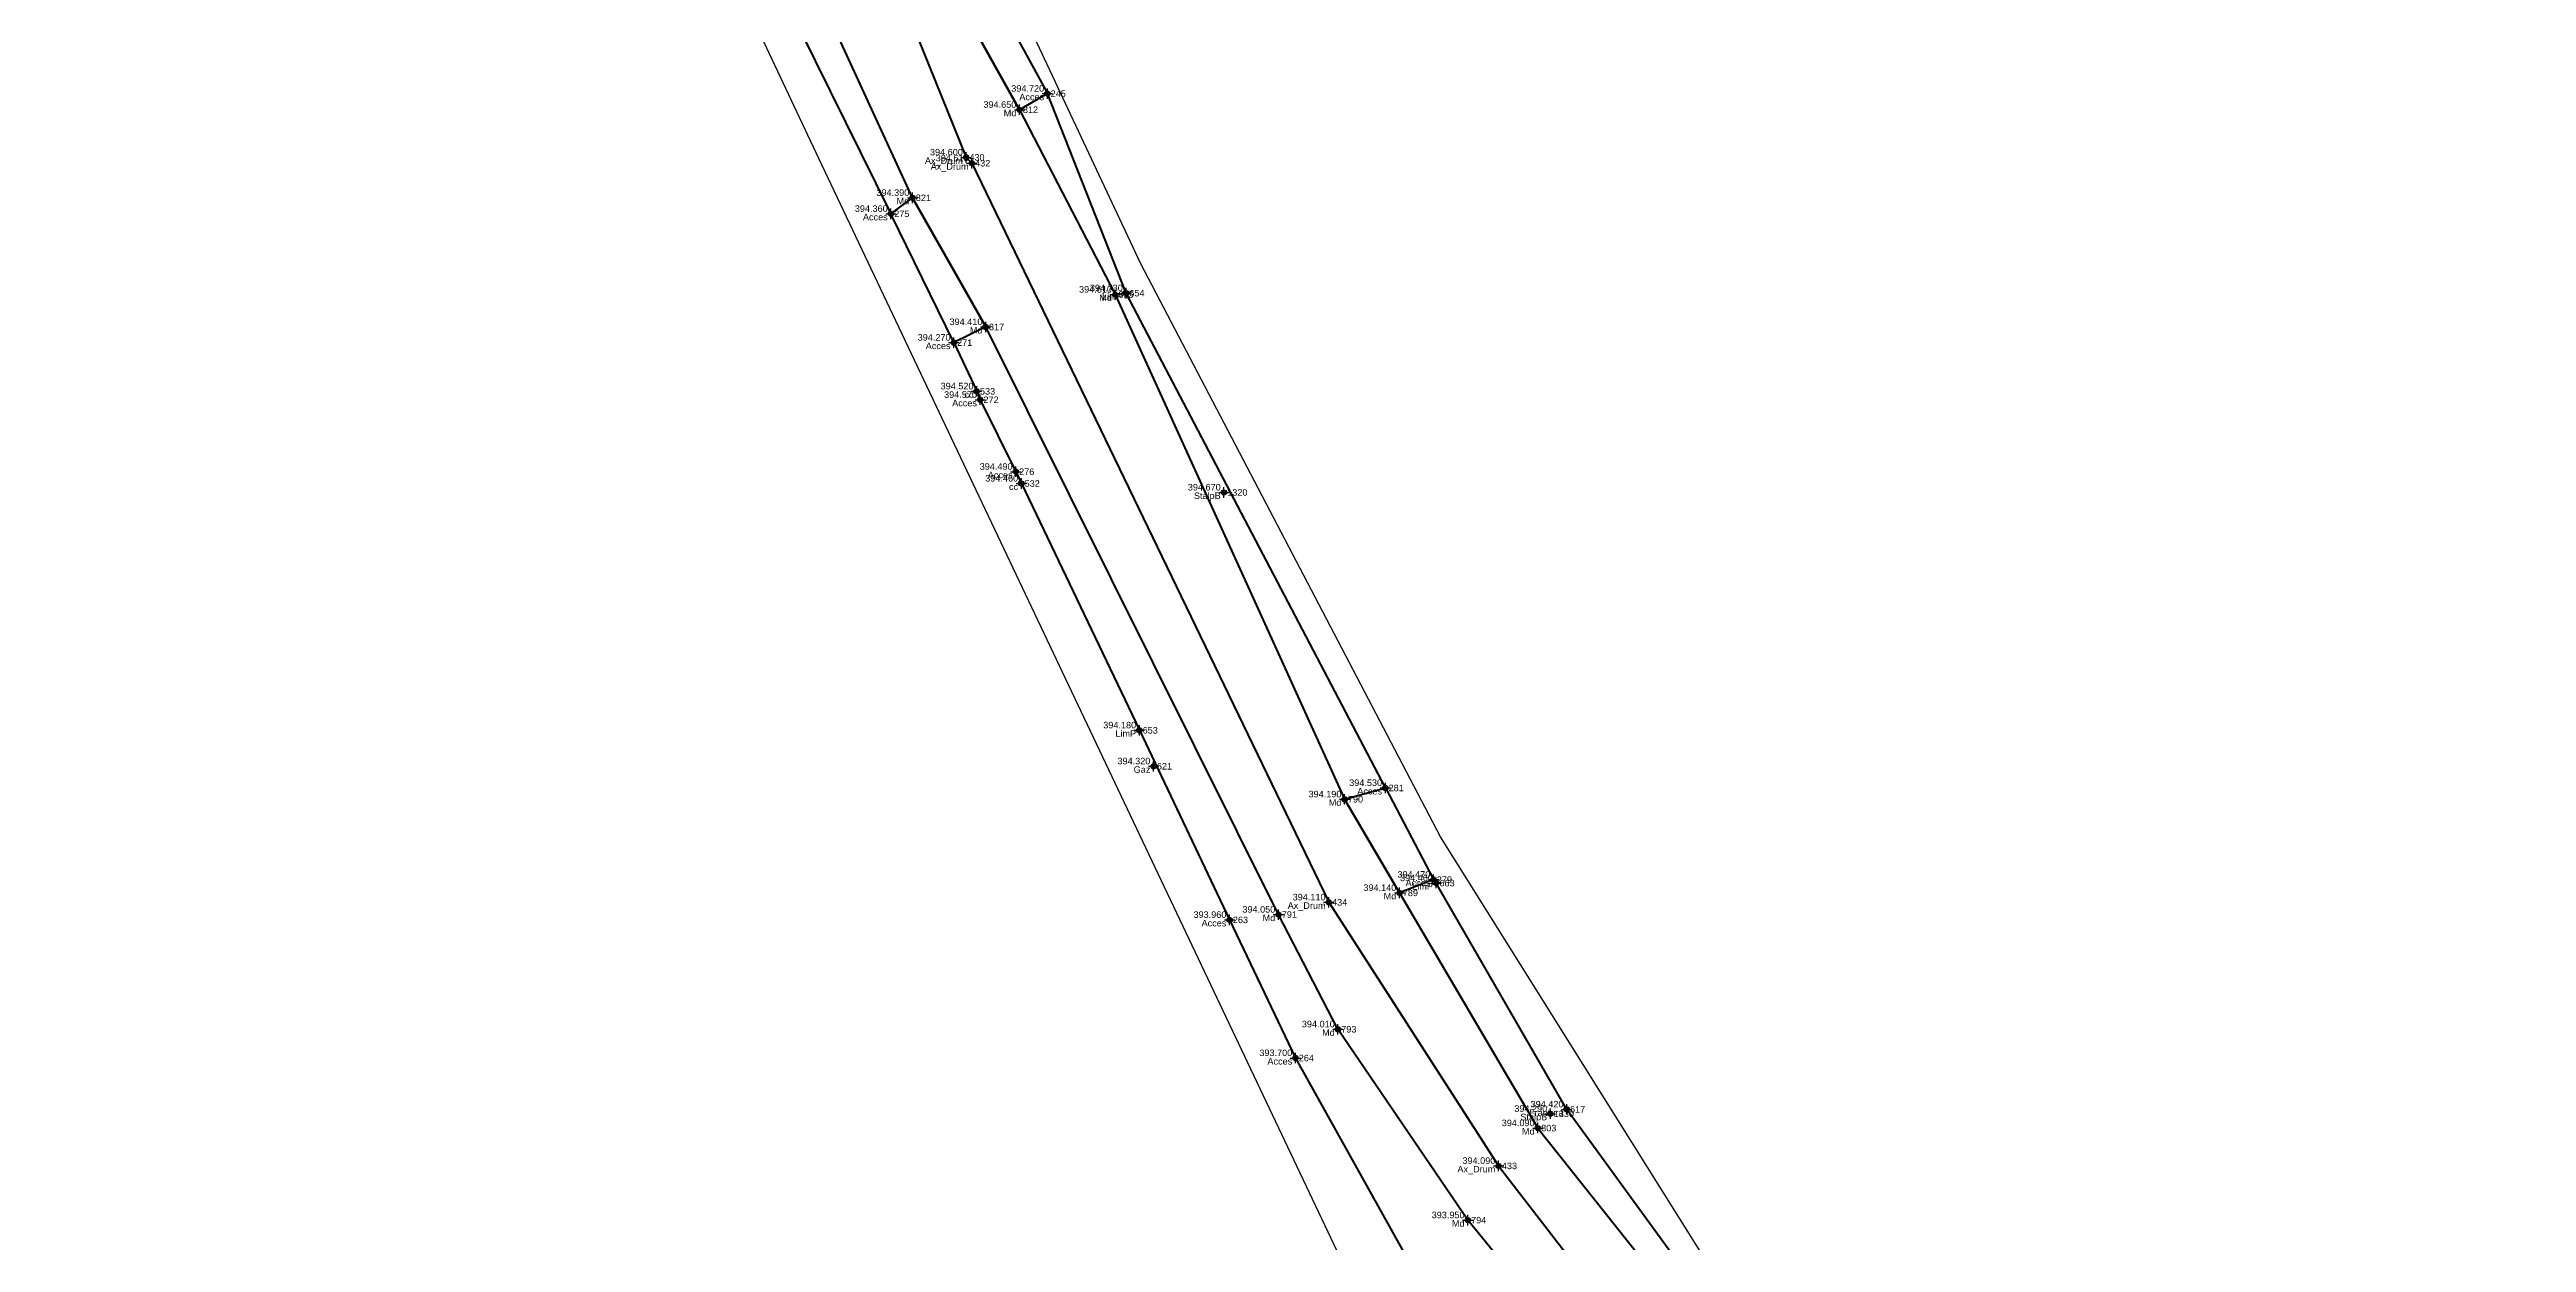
# Model space of a CAD drawing. Extents: x 396921 to 401273, y 555385 to 556691.
# Drawn here: x 401066.7 to 401161.7, y 555867.4 to 555913.1 of the extents above; entities that cross this region are included whole.
import ezdxf
from ezdxf.enums import TextEntityAlignment as Align

# ---------------------------------------------------------------- set-up
doc = ezdxf.new("R2010")
doc.units = 0
doc.header["$PDMODE"] = 34
doc.header["$PDSIZE"] = 0.2
for name, color, linetype in [('Boundary', 30, 'Continuous'), ('TOPO_CERC', 1, 'Continuous'), ('TOPO_CODE', 7, 'Continuous'), ('TOPO_ELEVATION', 7, 'Continuous'), ('TOPO_POINT_ID', 7, 'Continuous'), ('TOPO_POINTS', 7, 'Continuous'), ('TOPO_SYMBOL', 1, 'Continuous')]:
    doc.layers.add(name, color=color, linetype=linetype)
doc.layers.add('RO-LINES-LIN', color=7, linetype='Continuous', lineweight=25)
doc.styles.get("Standard").update_dxf_attribs({"font": 'arial.ttf'})

# ---------------------------------------------------------------- blocks, each defined once
blk = doc.blocks.new('PUNCTOPO')
at = {"layer": 'TOPO_CERC'}
blk.add_circle((0, 0), 0.25, dxfattribs=at)
at = {"layer": 'TOPO_SYMBOL'}
blk.add_point((0, 0), dxfattribs=at)

msp = doc.modelspace()

# ---------------------------------------------------------------- linework, layer by layer
at = {"layer": 'Boundary'}
for points in [[(401203.874, 555645.13), (401209.728, 555673.741), (401217.424, 555713.995), (401218.205, 555734.933), (401215.864, 555770.641), (401204.67, 555802.829), (401194.522, 555814.273), (401170.976, 555825.067), (401152.3, 555833.443), (401140.852, 555840.726), (401130.055, 555837.475), (401115.875, 555867.516), (401096.203, 555908.961), (401085.796, 555931.07)], [(401215.918, 555634.989), (401234.326, 555668.538), (401221.327, 555675.282), (401230.153, 555728.942), (401229.198, 555752.787), (401222.996, 555785.116), (401220.295, 555795.543), (401226.098, 555797.551), (401225.764, 555804.692), (401212.467, 555810.751), (401201.306, 555822.466), (401200.77, 555830.962), (401193.793, 555839.665), (401186.508, 555830.222), (401154.929, 555844.618), (401141.067, 555854.573), (401131.682, 555864.387), (401120.061, 555882.929), (401108.572, 555904.924), (401102.573, 555917.669)]]:
    msp.add_lwpolyline(points, dxfattribs=at)
at = {"layer": 'RO-LINES-LIN', "lineweight": 100}
for points in [[(401066.683, 556001.972, 392.09), (401067.904, 555995.674, 392.94), (401069.542, 555988.007, 392.95), (401071.394, 555977.975, 393.61), (401073.637, 555969.649, 393.75), (401075.332, 555963.754, 393.67), (401075.715, 555962.829, 393.67), (401076.835, 555958.155, 393.5), (401078.394, 555952.967, 393.51), (401078.524, 555952.611, 393.66), (401084.023, 555938.925, 393.69), (401086.137, 555934.215, 393.84), (401088.524, 555927.99, 394.16), (401098.977, 555906.838, 394.36)], [(401076.797, 555970.993, 393.59), (401101.861, 555909.005, 394.6), (401102.081, 555908.78, 394.61), (401115.781, 555880.413, 394.11), (401122.297, 555870.298, 394.09), (401130.485, 555859.699, 394.19), (401138.801, 555851.561, 394.26), (401154.703, 555839.7, 394.31), (401190.346, 555822.615, 395.19), (401196.455, 555820.39, 395.29), (401200.906, 555817.879, 394.64), (401210.502, 555806.124, 395.9), (401220.221, 555772.266, 396.09), (401223.216, 555750.54, 395.51), (401223.793, 555730.001, 395.05), (401223.106, 555717.637, 395.05), (401219.226, 555695.164, 395.14), (401216.484, 555676.594, 395.35), (401214.159, 555661.389, 395.68), (401208.976, 555638.929, 394.33)], [(401218.627, 555771.902, 396.03), (401210.026, 555802.767, 395.88), (401207.303, 555807.65, 395.62), (401199.467, 555816.444, 394.49), (401195.796, 555818.581, 395.16), (401194.593, 555819.006, 395.13), (401190.014, 555820.723, 395.07), (401176.838, 555825.738, 394.68), (401171.154, 555828.366, 394.55), (401154.029, 555837.933, 394.26), (401148.756, 555841.432, 394.27), (401137.191, 555850.168, 394.23), (401129.289, 555858.188, 394.15), (401121.116, 555868.215, 393.95), (401116.133, 555875.541, 394.01), (401113.851, 555879.943, 394.05), (401102.611, 555902.495, 394.41), (401099.805, 555907.453, 394.39), (401087.417, 555934.372, 393.99)], [(401102.469, 555916.079, 394.73), (401104.98, 555911.45, 394.72), (401103.913, 555910.832, 394.65), (401101.384, 555915.339, 394.6), (401102.469, 555916.079, 394.73)], [(401101.384, 555915.339, 394.6), (401103.913, 555910.832, 394.65), (401107.582, 555903.739, 394.61), (401116.389, 555884.367, 394.19), (401118.496, 555880.776, 394.14), (401123.805, 555871.748, 394.09), (401131.998, 555861.431, 394.17), (401140.105, 555853.076, 394.27), (401147.238, 555847.222, 394.35), (401150.587, 555844.858, 394.32), (401155.184, 555841.775, 394.34), (401182.65, 555827.63, 394.89), (401188.323, 555826.865, 395.13), (401192.074, 555829.853, 395.46), (401194.367, 555834.691, 395.86)], [(401107.998, 555903.793, 394.73), (401104.98, 555911.45, 394.72)], [(401098.977, 555906.838, 394.36), (401099.805, 555907.453, 394.39), (401102.611, 555902.495, 394.41), (401101.388, 555901.895, 394.27), (401098.977, 555906.838, 394.36)], [(401117.95, 555884.803, 394.53), (401107.998, 555903.793, 394.73)], [(401101.388, 555901.895, 394.27), (401102.268, 555900.027, 394.52), (401102.402, 555899.701, 394.57), (401103.77, 555896.941, 394.49), (401103.981, 555896.488, 394.46), (401108.511, 555887.015, 394.18), (401111.974, 555879.74, 393.96), (401114.502, 555874.437, 393.7), (401118.97, 555866.427, 393.79), (401122.093, 555860.488, 393.05), (401124.321, 555855.58, 392.72), (401124.435, 555855.352, 392.69), (401127.44, 555849.432, 392.13), (401129.742, 555844.869, 392.06), (401130.466, 555843.55, 391.76)], [(401116.389, 555884.367, 394.19), (401117.95, 555884.803, 394.53), (401119.801, 555881.285, 394.47), (401118.496, 555880.776, 394.14), (401116.389, 555884.367, 394.19)], [(401119.902, 555881.151, 394.46), (401119.801, 555881.285, 394.47)], [(401147.666, 555848.152, 394.6), (401140.586, 555853.549, 394.47), (401132.49, 555862.046, 394.33), (401124.912, 555872.467, 394.42), (401119.902, 555881.151, 394.46)]]:
    msp.add_polyline3d(points, dxfattribs=at)

# ---------------------------------------------------------------- block references
at = {"layer": 'TOPO_POINTS'}
ref = msp.add_blockref('PUNCTOPO', (401103.913, 555910.832, 394.65), dxfattribs=dict(at, xscale=0.25, yscale=0.25, zscale=0.25))
ref.add_attrib('POINT', '812', dxfattribs={"layer": 'TOPO_POINT_ID', "height": 0.25}).set_placement((401104.038, 555910.832, 394.65), align=Align.MIDDLE_LEFT)
ref.add_attrib('ELEVATION', '394.650', dxfattribs={"layer": 'TOPO_ELEVATION', "height": 0.25}).set_placement((401103.788, 555910.832, 394.65), align=Align.BOTTOM_RIGHT)
ref.add_attrib('CODE', 'Md', dxfattribs={"layer": 'TOPO_CODE', "height": 0.25}).set_placement((401103.788, 555910.832, 394.65), align=Align.TOP_RIGHT)
ref = msp.add_blockref('PUNCTOPO', (401104.98, 555911.45, 394.72), dxfattribs=dict(at, xscale=0.25, yscale=0.25, zscale=0.25))
ref.add_attrib('POINT', '245', dxfattribs={"layer": 'TOPO_POINT_ID', "height": 0.25}).set_placement((401105.105, 555911.45, 394.72), align=Align.MIDDLE_LEFT)
ref.add_attrib('ELEVATION', '394.720', dxfattribs={"layer": 'TOPO_ELEVATION', "height": 0.25}).set_placement((401104.855, 555911.45, 394.72), align=Align.BOTTOM_RIGHT)
ref.add_attrib('CODE', 'Acces', dxfattribs={"layer": 'TOPO_CODE', "height": 0.25}).set_placement((401104.855, 555911.45, 394.72), align=Align.TOP_RIGHT)
ref = msp.add_blockref('PUNCTOPO', (401101.861, 555909.005, 394.6), dxfattribs=dict(at, xscale=0.25, yscale=0.25, zscale=0.25))
ref.add_attrib('POINT', '430', dxfattribs={"layer": 'TOPO_POINT_ID', "height": 0.25}).set_placement((401101.986, 555909.005, 394.6), align=Align.MIDDLE_LEFT)
ref.add_attrib('ELEVATION', '394.600', dxfattribs={"layer": 'TOPO_ELEVATION', "height": 0.25}).set_placement((401101.736, 555909.005, 394.6), align=Align.BOTTOM_RIGHT)
ref.add_attrib('CODE', 'Ax_Drum', dxfattribs={"layer": 'TOPO_CODE', "height": 0.25}).set_placement((401101.736, 555909.005, 394.6), align=Align.TOP_RIGHT)
ref = msp.add_blockref('PUNCTOPO', (401102.081, 555908.78, 394.61), dxfattribs=dict(at, xscale=0.25, yscale=0.25, zscale=0.25))
ref.add_attrib('POINT', '432', dxfattribs={"layer": 'TOPO_POINT_ID', "height": 0.25}).set_placement((401102.206, 555908.78, 394.61), align=Align.MIDDLE_LEFT)
ref.add_attrib('ELEVATION', '394.610', dxfattribs={"layer": 'TOPO_ELEVATION', "height": 0.25}).set_placement((401101.956, 555908.78, 394.61), align=Align.BOTTOM_RIGHT)
ref.add_attrib('CODE', 'Ax_Drum', dxfattribs={"layer": 'TOPO_CODE', "height": 0.25}).set_placement((401101.956, 555908.78, 394.61), align=Align.TOP_RIGHT)
ref = msp.add_blockref('PUNCTOPO', (401099.805, 555907.453, 394.39), dxfattribs=dict(at, xscale=0.25, yscale=0.25, zscale=0.25))
ref.add_attrib('POINT', '821', dxfattribs={"layer": 'TOPO_POINT_ID', "height": 0.25}).set_placement((401099.93, 555907.453, 394.39), align=Align.MIDDLE_LEFT)
ref.add_attrib('ELEVATION', '394.390', dxfattribs={"layer": 'TOPO_ELEVATION', "height": 0.25}).set_placement((401099.68, 555907.453, 394.39), align=Align.BOTTOM_RIGHT)
ref.add_attrib('CODE', 'Md', dxfattribs={"layer": 'TOPO_CODE', "height": 0.25}).set_placement((401099.68, 555907.453, 394.39), align=Align.TOP_RIGHT)
ref = msp.add_blockref('PUNCTOPO', (401098.977, 555906.838, 394.36), dxfattribs=dict(at, xscale=0.25, yscale=0.25, zscale=0.25))
ref.add_attrib('POINT', '275', dxfattribs={"layer": 'TOPO_POINT_ID', "height": 0.25}).set_placement((401099.102, 555906.838, 394.36), align=Align.MIDDLE_LEFT)
ref.add_attrib('ELEVATION', '394.360', dxfattribs={"layer": 'TOPO_ELEVATION', "height": 0.25}).set_placement((401098.852, 555906.838, 394.36), align=Align.BOTTOM_RIGHT)
ref.add_attrib('CODE', 'Acces', dxfattribs={"layer": 'TOPO_CODE', "height": 0.25}).set_placement((401098.852, 555906.838, 394.36), align=Align.TOP_RIGHT)
ref = msp.add_blockref('PUNCTOPO', (401107.582, 555903.739, 394.61), dxfattribs=dict(at, xscale=0.25, yscale=0.25, zscale=0.25))
ref.add_attrib('POINT', '825', dxfattribs={"layer": 'TOPO_POINT_ID', "height": 0.25}).set_placement((401107.707, 555903.739, 394.61), align=Align.MIDDLE_LEFT)
ref.add_attrib('ELEVATION', '394.610', dxfattribs={"layer": 'TOPO_ELEVATION', "height": 0.25}).set_placement((401107.457, 555903.739, 394.61), align=Align.BOTTOM_RIGHT)
ref.add_attrib('CODE', 'Md', dxfattribs={"layer": 'TOPO_CODE', "height": 0.25}).set_placement((401107.457, 555903.739, 394.61), align=Align.TOP_RIGHT)
ref = msp.add_blockref('PUNCTOPO', (401107.998, 555903.793, 394.73), dxfattribs=dict(at, xscale=0.25, yscale=0.25, zscale=0.25))
ref.add_attrib('POINT', '654', dxfattribs={"layer": 'TOPO_POINT_ID', "height": 0.25}).set_placement((401108.123, 555903.793, 394.73), align=Align.MIDDLE_LEFT)
ref.add_attrib('ELEVATION', '394.730', dxfattribs={"layer": 'TOPO_ELEVATION', "height": 0.25}).set_placement((401107.873, 555903.793, 394.73), align=Align.BOTTOM_RIGHT)
ref.add_attrib('CODE', 'LimP', dxfattribs={"layer": 'TOPO_CODE', "height": 0.25}).set_placement((401107.873, 555903.793, 394.73), align=Align.TOP_RIGHT)
ref = msp.add_blockref('PUNCTOPO', (401102.611, 555902.495, 394.41), dxfattribs=dict(at, xscale=0.25, yscale=0.25, zscale=0.25))
ref.add_attrib('POINT', '817', dxfattribs={"layer": 'TOPO_POINT_ID', "height": 0.25}).set_placement((401102.736, 555902.495, 394.41), align=Align.MIDDLE_LEFT)
ref.add_attrib('ELEVATION', '394.410', dxfattribs={"layer": 'TOPO_ELEVATION', "height": 0.25}).set_placement((401102.486, 555902.495, 394.41), align=Align.BOTTOM_RIGHT)
ref.add_attrib('CODE', 'Md', dxfattribs={"layer": 'TOPO_CODE', "height": 0.25}).set_placement((401102.486, 555902.495, 394.41), align=Align.TOP_RIGHT)
ref = msp.add_blockref('PUNCTOPO', (401101.388, 555901.895, 394.27), dxfattribs=dict(at, xscale=0.25, yscale=0.25, zscale=0.25))
ref.add_attrib('POINT', '271', dxfattribs={"layer": 'TOPO_POINT_ID', "height": 0.25}).set_placement((401101.513, 555901.895, 394.27), align=Align.MIDDLE_LEFT)
ref.add_attrib('ELEVATION', '394.270', dxfattribs={"layer": 'TOPO_ELEVATION', "height": 0.25}).set_placement((401101.263, 555901.895, 394.27), align=Align.BOTTOM_RIGHT)
ref.add_attrib('CODE', 'Acces', dxfattribs={"layer": 'TOPO_CODE', "height": 0.25}).set_placement((401101.263, 555901.895, 394.27), align=Align.TOP_RIGHT)
ref = msp.add_blockref('PUNCTOPO', (401102.268, 555900.027, 394.52), dxfattribs=dict(at, xscale=0.25, yscale=0.25, zscale=0.25))
ref.add_attrib('POINT', '533', dxfattribs={"layer": 'TOPO_POINT_ID', "height": 0.25}).set_placement((401102.393, 555900.027, 394.52), align=Align.MIDDLE_LEFT)
ref.add_attrib('ELEVATION', '394.520', dxfattribs={"layer": 'TOPO_ELEVATION', "height": 0.25}).set_placement((401102.143, 555900.027, 394.52), align=Align.BOTTOM_RIGHT)
ref.add_attrib('CODE', 'cc', dxfattribs={"layer": 'TOPO_CODE', "height": 0.25}).set_placement((401102.143, 555900.027, 394.52), align=Align.TOP_RIGHT)
ref = msp.add_blockref('PUNCTOPO', (401102.402, 555899.701, 394.57), dxfattribs=dict(at, xscale=0.25, yscale=0.25, zscale=0.25))
ref.add_attrib('POINT', '272', dxfattribs={"layer": 'TOPO_POINT_ID', "height": 0.25}).set_placement((401102.527, 555899.701, 394.57), align=Align.MIDDLE_LEFT)
ref.add_attrib('ELEVATION', '394.570', dxfattribs={"layer": 'TOPO_ELEVATION', "height": 0.25}).set_placement((401102.277, 555899.701, 394.57), align=Align.BOTTOM_RIGHT)
ref.add_attrib('CODE', 'Acces', dxfattribs={"layer": 'TOPO_CODE', "height": 0.25}).set_placement((401102.277, 555899.701, 394.57), align=Align.TOP_RIGHT)
ref = msp.add_blockref('PUNCTOPO', (401103.77, 555896.941, 394.49), dxfattribs=dict(at, xscale=0.25, yscale=0.25, zscale=0.25))
ref.add_attrib('POINT', '276', dxfattribs={"layer": 'TOPO_POINT_ID', "height": 0.25}).set_placement((401103.895, 555896.941, 394.49), align=Align.MIDDLE_LEFT)
ref.add_attrib('ELEVATION', '394.490', dxfattribs={"layer": 'TOPO_ELEVATION', "height": 0.25}).set_placement((401103.645, 555896.941, 394.49), align=Align.BOTTOM_RIGHT)
ref.add_attrib('CODE', 'Acces', dxfattribs={"layer": 'TOPO_CODE', "height": 0.25}).set_placement((401103.645, 555896.941, 394.49), align=Align.TOP_RIGHT)
ref = msp.add_blockref('PUNCTOPO', (401103.981, 555896.488, 394.46), dxfattribs=dict(at, xscale=0.25, yscale=0.25, zscale=0.25))
ref.add_attrib('POINT', '532', dxfattribs={"layer": 'TOPO_POINT_ID', "height": 0.25}).set_placement((401104.106, 555896.488, 394.46), align=Align.MIDDLE_LEFT)
ref.add_attrib('ELEVATION', '394.460', dxfattribs={"layer": 'TOPO_ELEVATION', "height": 0.25}).set_placement((401103.856, 555896.488, 394.46), align=Align.BOTTOM_RIGHT)
ref.add_attrib('CODE', 'cc', dxfattribs={"layer": 'TOPO_CODE', "height": 0.25}).set_placement((401103.856, 555896.488, 394.46), align=Align.TOP_RIGHT)
ref = msp.add_blockref('PUNCTOPO', (401111.757, 555896.144, 394.67), dxfattribs=dict(at, xscale=0.25, yscale=0.25, zscale=0.25))
ref.add_attrib('POINT', '1320', dxfattribs={"layer": 'TOPO_POINT_ID', "height": 0.25}).set_placement((401111.882, 555896.144, 394.67), align=Align.MIDDLE_LEFT)
ref.add_attrib('ELEVATION', '394.670', dxfattribs={"layer": 'TOPO_ELEVATION', "height": 0.25}).set_placement((401111.632, 555896.144, 394.67), align=Align.BOTTOM_RIGHT)
ref.add_attrib('CODE', 'StalpB', dxfattribs={"layer": 'TOPO_CODE', "height": 0.25}).set_placement((401111.632, 555896.144, 394.67), align=Align.TOP_RIGHT)
ref = msp.add_blockref('PUNCTOPO', (401108.511, 555887.015, 394.18), dxfattribs=dict(at, xscale=0.25, yscale=0.25, zscale=0.25))
ref.add_attrib('POINT', '653', dxfattribs={"layer": 'TOPO_POINT_ID', "height": 0.25}).set_placement((401108.636, 555887.015, 394.18), align=Align.MIDDLE_LEFT)
ref.add_attrib('ELEVATION', '394.180', dxfattribs={"layer": 'TOPO_ELEVATION', "height": 0.25}).set_placement((401108.386, 555887.015, 394.18), align=Align.BOTTOM_RIGHT)
ref.add_attrib('CODE', 'LimP', dxfattribs={"layer": 'TOPO_CODE', "height": 0.25}).set_placement((401108.386, 555887.015, 394.18), align=Align.TOP_RIGHT)
ref = msp.add_blockref('PUNCTOPO', (401109.057, 555885.635, 394.32), dxfattribs=dict(at, xscale=0.25, yscale=0.25, zscale=0.25))
ref.add_attrib('POINT', '621', dxfattribs={"layer": 'TOPO_POINT_ID', "height": 0.25}).set_placement((401109.182, 555885.635, 394.32), align=Align.MIDDLE_LEFT)
ref.add_attrib('ELEVATION', '394.320', dxfattribs={"layer": 'TOPO_ELEVATION', "height": 0.25}).set_placement((401108.932, 555885.635, 394.32), align=Align.BOTTOM_RIGHT)
ref.add_attrib('CODE', 'Gaz', dxfattribs={"layer": 'TOPO_CODE', "height": 0.25}).set_placement((401108.932, 555885.635, 394.32), align=Align.TOP_RIGHT)
ref = msp.add_blockref('PUNCTOPO', (401116.389, 555884.367, 394.19), dxfattribs=dict(at, xscale=0.25, yscale=0.25, zscale=0.25))
ref.add_attrib('POINT', '790', dxfattribs={"layer": 'TOPO_POINT_ID', "height": 0.25}).set_placement((401116.514, 555884.367, 394.19), align=Align.MIDDLE_LEFT)
ref.add_attrib('ELEVATION', '394.190', dxfattribs={"layer": 'TOPO_ELEVATION', "height": 0.25}).set_placement((401116.264, 555884.367, 394.19), align=Align.BOTTOM_RIGHT)
ref.add_attrib('CODE', 'Md', dxfattribs={"layer": 'TOPO_CODE', "height": 0.25}).set_placement((401116.264, 555884.367, 394.19), align=Align.TOP_RIGHT)
ref = msp.add_blockref('PUNCTOPO', (401117.95, 555884.803, 394.53), dxfattribs=dict(at, xscale=0.25, yscale=0.25, zscale=0.25))
ref.add_attrib('POINT', '281', dxfattribs={"layer": 'TOPO_POINT_ID', "height": 0.25}).set_placement((401118.075, 555884.803, 394.53), align=Align.MIDDLE_LEFT)
ref.add_attrib('ELEVATION', '394.530', dxfattribs={"layer": 'TOPO_ELEVATION', "height": 0.25}).set_placement((401117.825, 555884.803, 394.53), align=Align.BOTTOM_RIGHT)
ref.add_attrib('CODE', 'Acces', dxfattribs={"layer": 'TOPO_CODE', "height": 0.25}).set_placement((401117.825, 555884.803, 394.53), align=Align.TOP_RIGHT)
ref = msp.add_blockref('PUNCTOPO', (401115.781, 555880.413, 394.11), dxfattribs=dict(at, xscale=0.25, yscale=0.25, zscale=0.25))
ref.add_attrib('POINT', '434', dxfattribs={"layer": 'TOPO_POINT_ID', "height": 0.25}).set_placement((401115.906, 555880.413, 394.11), align=Align.MIDDLE_LEFT)
ref.add_attrib('ELEVATION', '394.110', dxfattribs={"layer": 'TOPO_ELEVATION', "height": 0.25}).set_placement((401115.656, 555880.413, 394.11), align=Align.BOTTOM_RIGHT)
ref.add_attrib('CODE', 'Ax_Drum', dxfattribs={"layer": 'TOPO_CODE', "height": 0.25}).set_placement((401115.656, 555880.413, 394.11), align=Align.TOP_RIGHT)
ref = msp.add_blockref('PUNCTOPO', (401118.496, 555880.776, 394.14), dxfattribs=dict(at, xscale=0.25, yscale=0.25, zscale=0.25))
ref.add_attrib('POINT', '789', dxfattribs={"layer": 'TOPO_POINT_ID', "height": 0.25}).set_placement((401118.621, 555880.776, 394.14), align=Align.MIDDLE_LEFT)
ref.add_attrib('ELEVATION', '394.140', dxfattribs={"layer": 'TOPO_ELEVATION', "height": 0.25}).set_placement((401118.371, 555880.776, 394.14), align=Align.BOTTOM_RIGHT)
ref.add_attrib('CODE', 'Md', dxfattribs={"layer": 'TOPO_CODE', "height": 0.25}).set_placement((401118.371, 555880.776, 394.14), align=Align.TOP_RIGHT)
ref = msp.add_blockref('PUNCTOPO', (401119.801, 555881.285, 394.47), dxfattribs=dict(at, xscale=0.25, yscale=0.25, zscale=0.25))
ref.add_attrib('POINT', '279', dxfattribs={"layer": 'TOPO_POINT_ID', "height": 0.25}).set_placement((401119.926, 555881.285, 394.47), align=Align.MIDDLE_LEFT)
ref.add_attrib('ELEVATION', '394.470', dxfattribs={"layer": 'TOPO_ELEVATION', "height": 0.25}).set_placement((401119.676, 555881.285, 394.47), align=Align.BOTTOM_RIGHT)
ref.add_attrib('CODE', 'Acces', dxfattribs={"layer": 'TOPO_CODE', "height": 0.25}).set_placement((401119.676, 555881.285, 394.47), align=Align.TOP_RIGHT)
ref = msp.add_blockref('PUNCTOPO', (401119.902, 555881.151, 394.46), dxfattribs=dict(at, xscale=0.25, yscale=0.25, zscale=0.25))
ref.add_attrib('POINT', '663', dxfattribs={"layer": 'TOPO_POINT_ID', "height": 0.25}).set_placement((401120.027, 555881.151, 394.46), align=Align.MIDDLE_LEFT)
ref.add_attrib('ELEVATION', '394.460', dxfattribs={"layer": 'TOPO_ELEVATION', "height": 0.25}).set_placement((401119.777, 555881.151, 394.46), align=Align.BOTTOM_RIGHT)
ref.add_attrib('CODE', 'LimP', dxfattribs={"layer": 'TOPO_CODE', "height": 0.25}).set_placement((401119.777, 555881.151, 394.46), align=Align.TOP_RIGHT)
ref = msp.add_blockref('PUNCTOPO', (401111.974, 555879.74, 393.96), dxfattribs=dict(at, xscale=0.25, yscale=0.25, zscale=0.25))
ref.add_attrib('POINT', '263', dxfattribs={"layer": 'TOPO_POINT_ID', "height": 0.25}).set_placement((401112.099, 555879.74, 393.96), align=Align.MIDDLE_LEFT)
ref.add_attrib('ELEVATION', '393.960', dxfattribs={"layer": 'TOPO_ELEVATION', "height": 0.25}).set_placement((401111.849, 555879.74, 393.96), align=Align.BOTTOM_RIGHT)
ref.add_attrib('CODE', 'Acces', dxfattribs={"layer": 'TOPO_CODE', "height": 0.25}).set_placement((401111.849, 555879.74, 393.96), align=Align.TOP_RIGHT)
ref = msp.add_blockref('PUNCTOPO', (401113.851, 555879.943, 394.05), dxfattribs=dict(at, xscale=0.25, yscale=0.25, zscale=0.25))
ref.add_attrib('POINT', '791', dxfattribs={"layer": 'TOPO_POINT_ID', "height": 0.25}).set_placement((401113.976, 555879.943, 394.05), align=Align.MIDDLE_LEFT)
ref.add_attrib('ELEVATION', '394.050', dxfattribs={"layer": 'TOPO_ELEVATION', "height": 0.25}).set_placement((401113.726, 555879.943, 394.05), align=Align.BOTTOM_RIGHT)
ref.add_attrib('CODE', 'Md', dxfattribs={"layer": 'TOPO_CODE', "height": 0.25}).set_placement((401113.726, 555879.943, 394.05), align=Align.TOP_RIGHT)
ref = msp.add_blockref('PUNCTOPO', (401116.133, 555875.541, 394.01), dxfattribs=dict(at, xscale=0.25, yscale=0.25, zscale=0.25))
ref.add_attrib('POINT', '793', dxfattribs={"layer": 'TOPO_POINT_ID', "height": 0.25}).set_placement((401116.258, 555875.541, 394.01), align=Align.MIDDLE_LEFT)
ref.add_attrib('ELEVATION', '394.010', dxfattribs={"layer": 'TOPO_ELEVATION', "height": 0.25}).set_placement((401116.008, 555875.541, 394.01), align=Align.BOTTOM_RIGHT)
ref.add_attrib('CODE', 'Md', dxfattribs={"layer": 'TOPO_CODE', "height": 0.25}).set_placement((401116.008, 555875.541, 394.01), align=Align.TOP_RIGHT)
ref = msp.add_blockref('PUNCTOPO', (401114.502, 555874.437, 393.7), dxfattribs=dict(at, xscale=0.25, yscale=0.25, zscale=0.25))
ref.add_attrib('POINT', '264', dxfattribs={"layer": 'TOPO_POINT_ID', "height": 0.25}).set_placement((401114.627, 555874.437, 393.7), align=Align.MIDDLE_LEFT)
ref.add_attrib('ELEVATION', '393.700', dxfattribs={"layer": 'TOPO_ELEVATION', "height": 0.25}).set_placement((401114.377, 555874.437, 393.7), align=Align.BOTTOM_RIGHT)
ref.add_attrib('CODE', 'Acces', dxfattribs={"layer": 'TOPO_CODE', "height": 0.25}).set_placement((401114.377, 555874.437, 393.7), align=Align.TOP_RIGHT)
ref = msp.add_blockref('PUNCTOPO', (401124.287, 555872.298, 394.29), dxfattribs=dict(at, xscale=0.25, yscale=0.25, zscale=0.25))
ref.add_attrib('POINT', '1330', dxfattribs={"layer": 'TOPO_POINT_ID', "height": 0.25}).set_placement((401124.412, 555872.298, 394.29), align=Align.MIDDLE_LEFT)
ref.add_attrib('ELEVATION', '394.290', dxfattribs={"layer": 'TOPO_ELEVATION', "height": 0.25}).set_placement((401124.162, 555872.298, 394.29), align=Align.BOTTOM_RIGHT)
ref.add_attrib('CODE', 'StalpB', dxfattribs={"layer": 'TOPO_CODE', "height": 0.25}).set_placement((401124.162, 555872.298, 394.29), align=Align.TOP_RIGHT)
ref = msp.add_blockref('PUNCTOPO', (401124.912, 555872.467, 394.42), dxfattribs=dict(at, xscale=0.25, yscale=0.25, zscale=0.25))
ref.add_attrib('POINT', '617', dxfattribs={"layer": 'TOPO_POINT_ID', "height": 0.25}).set_placement((401125.037, 555872.467, 394.42), align=Align.MIDDLE_LEFT)
ref.add_attrib('ELEVATION', '394.420', dxfattribs={"layer": 'TOPO_ELEVATION', "height": 0.25}).set_placement((401124.787, 555872.467, 394.42), align=Align.BOTTOM_RIGHT)
ref.add_attrib('CODE', 'Frantura', dxfattribs={"layer": 'TOPO_CODE', "height": 0.25}).set_placement((401124.787, 555872.467, 394.42), align=Align.TOP_RIGHT)
ref = msp.add_blockref('PUNCTOPO', (401123.805, 555871.748, 394.09), dxfattribs=dict(at, xscale=0.25, yscale=0.25, zscale=0.25))
ref.add_attrib('POINT', '803', dxfattribs={"layer": 'TOPO_POINT_ID', "height": 0.25}).set_placement((401123.93, 555871.748, 394.09), align=Align.MIDDLE_LEFT)
ref.add_attrib('ELEVATION', '394.090', dxfattribs={"layer": 'TOPO_ELEVATION', "height": 0.25}).set_placement((401123.68, 555871.748, 394.09), align=Align.BOTTOM_RIGHT)
ref.add_attrib('CODE', 'Md', dxfattribs={"layer": 'TOPO_CODE', "height": 0.25}).set_placement((401123.68, 555871.748, 394.09), align=Align.TOP_RIGHT)
ref = msp.add_blockref('PUNCTOPO', (401122.297, 555870.298, 394.09), dxfattribs=dict(at, xscale=0.25, yscale=0.25, zscale=0.25))
ref.add_attrib('POINT', '433', dxfattribs={"layer": 'TOPO_POINT_ID', "height": 0.25}).set_placement((401122.422, 555870.298, 394.09), align=Align.MIDDLE_LEFT)
ref.add_attrib('ELEVATION', '394.090', dxfattribs={"layer": 'TOPO_ELEVATION', "height": 0.25}).set_placement((401122.172, 555870.298, 394.09), align=Align.BOTTOM_RIGHT)
ref.add_attrib('CODE', 'Ax_Drum', dxfattribs={"layer": 'TOPO_CODE', "height": 0.25}).set_placement((401122.172, 555870.298, 394.09), align=Align.TOP_RIGHT)
ref = msp.add_blockref('PUNCTOPO', (401121.116, 555868.215, 393.95), dxfattribs=dict(at, xscale=0.25, yscale=0.25, zscale=0.25))
ref.add_attrib('POINT', '794', dxfattribs={"layer": 'TOPO_POINT_ID', "height": 0.25}).set_placement((401121.241, 555868.215, 393.95), align=Align.MIDDLE_LEFT)
ref.add_attrib('ELEVATION', '393.950', dxfattribs={"layer": 'TOPO_ELEVATION', "height": 0.25}).set_placement((401120.991, 555868.215, 393.95), align=Align.BOTTOM_RIGHT)
ref.add_attrib('CODE', 'Md', dxfattribs={"layer": 'TOPO_CODE', "height": 0.25}).set_placement((401120.991, 555868.215, 393.95), align=Align.TOP_RIGHT)

doc.saveas('drawing.dxf')
